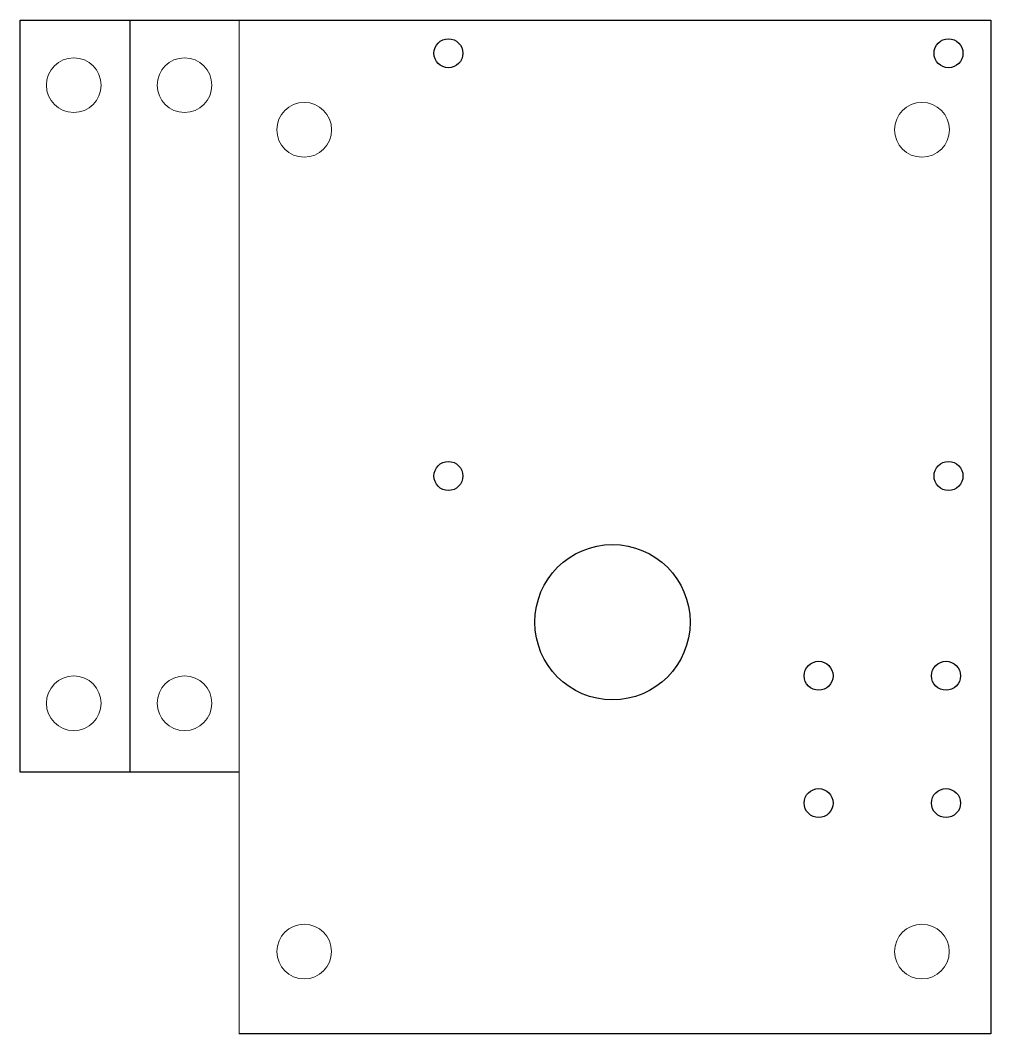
# Model space of a CAD drawing. Header units: millimetres. Extents: x -25 to 87, y 0 to 117.
import ezdxf

# ---------------------------------------------------------------- set-up
doc = ezdxf.new("R2010")
doc.units = ezdxf.units.MM

msp = doc.modelspace()

# ---------------------------------------------------------------- linework, layer by layer
for p, q in [((-25.4, 30.33), (-25.4, 117.47)), ((-25.4, 117.47), (87.15, 117.47)), ((-12.7, 117.47), (-12.7, 30.33)), ((87.15, 117.47), (87.15, 0)), ((0, 30.33), (-25.4, 30.33)), ((87.15, 0), (0, 0))]:
    msp.add_line(p, q)
at = {"color": 7, "linetype": 'Continuous', "lineweight": 5, "transparency": 33554687}
msp.add_line((0, 117.47), (0, 0), dxfattribs=at)
for centre, radius in [((24.25, 113.65), 1.68), ((82.25, 113.65), 1.68), ((24.25, 64.65), 1.68), ((82.25, 64.65), 1.68), ((43.28, 47.7), 9), ((67.19, 41.49), 1.68), ((81.96, 41.49), 1.68), ((67.19, 26.74), 1.68), ((81.96, 26.74), 1.68)]:
    msp.add_circle(centre, radius)
for centre, radius in [((-19.2, 109.95), 3.17), ((-6.35, 109.95), 3.17), ((7.53, 104.78), 3.18), ((79.17, 104.78), 3.18), ((-19.2, 38.3), 3.17), ((-6.35, 38.31), 3.17), ((7.53, 9.52), 3.17), ((79.17, 9.52), 3.17)]:
    msp.add_circle(centre, radius, dxfattribs=at)

doc.saveas('drawing.dxf')
